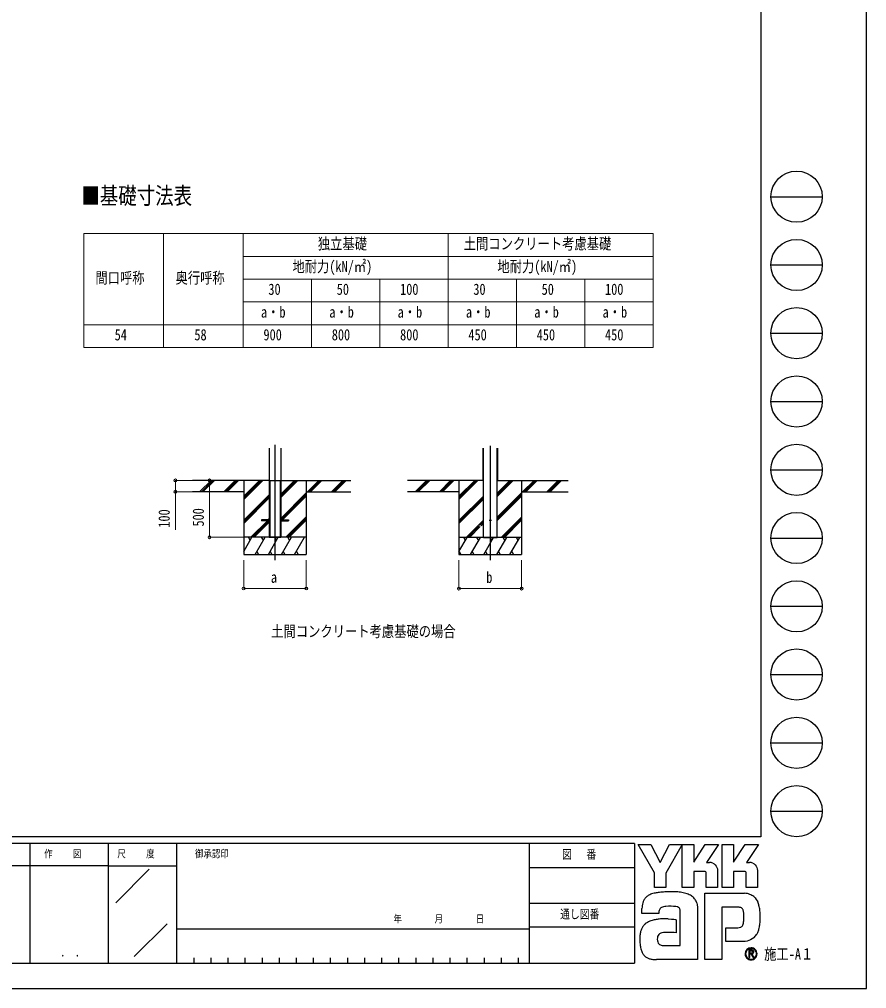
# Model space of a CAD drawing. Units: millimetres, scale not verified. Extents: x -12615 to 12615, y -8910 to 8910.
# Drawn here: x 5174 to 12615, y -8910 to -392 of the extents above; entities that cross this region are included whole.
import ezdxf
from ezdxf.enums import TextEntityAlignment as Align

# ---------------------------------------------------------------- set-up
doc = ezdxf.new("R2010")
doc.units = ezdxf.units.MM
doc.header["$LTSCALE"] = 30
doc.layers.add('0-1_TABLE1', color=7, linetype='Continuous', lineweight=18)
doc.layers.add('0-7_YKK_D', color=6, linetype='Continuous', lineweight=18)
for name, color, linetype in [('0-2_USER1', 3, 'Continuous'), ('0-3_YKK_11', 7, 'Continuous'), ('0-5_YKK_12', 2, 'Continuous'), ('0-6_YKK_A1', 4, 'Continuous'), ('0-8_YKK_ZWAK', 7, 'Continuous')]:
    doc.layers.add(name, color=color, linetype=linetype)
doc.styles.add('ＭＳ ゴシック', font='')
doc.styles.get('ＭＳ ゴシック').set_extended_font_data('MS Gothic')

msp = doc.modelspace()

# ---------------------------------------------------------------- linework, layer by layer
at = {"layer": '0-1_TABLE1'}
for p, q in [((5740.11, -2275), (10740.11, -2275)), ((5740.11, -2275), (5740.11, -3275)), ((7140.11, -2275), (7140.11, -3275)), ((8940.11, -2275), (8940.11, -3275)), ((7140.11, -2475), (10740.11, -2475)), ((7140.11, -2675), (10740.11, -2675)), ((7740.11, -2675), (7740.11, -3275)), ((8340.11, -2675), (8340.11, -3275)), ((9540.11, -2675), (9540.11, -3275)), ((10140.11, -2675), (10140.11, -3275)), ((7140.11, -2875), (10740.11, -2875)), ((5740.11, -3075), (10740.11, -3075)), ((5740.11, -3275), (10740.11, -3275))]:
    msp.add_line(p, q, dxfattribs=at)
for points in [[(6440.11, -2275), (6440.11, -3075), (6440.11, -3275)], [(10740.11, -2275), (10740.11, -2675), (10740.11, -3275)]]:
    msp.add_lwpolyline(points, dxfattribs=at)
at = {"layer": '0-3_YKK_11'}
for p, q in [((9247.56, -4159.01), (9247.56, -4444.36)), ((9249.16, -4944.36), (9249.16, -4159.01)), ((9370.96, -4944.36), (9370.96, -4159.01)), ((9371.36, -4159.01), (9371.36, -4444.36)), ((9248.46, -4444.36), (9248.76, -4444.36))]:
    msp.add_line(p, q, dxfattribs=at)
for points in [[(9249.16, -4444.36), (9249.06, -4444.36), (9248.76, -4444.36), (9248.76, -4159.01)], [(9372.56, -4159.01), (9372.56, -4444.36), (9372.26, -4444.36), (9371.66, -4444.36), (9371.36, -4444.36), (9371.06, -4444.36), (9370.96, -4444.36)], [(9247.56, -4444.36), (9247.86, -4444.36), (9248.46, -4444.36)]]:
    msp.add_lwpolyline(points, dxfattribs=at)
at = {"layer": '0-5_YKK_12'}
for p, q in [((7419.06, -4129.51), (7419.06, -5143.36)), ((9310.06, -4141.15), (9310.06, -5144.36))]:
    msp.add_line(p, q, dxfattribs=at)
at = {"layer": '0-6_YKK_A1'}
for p, q in [((7369.06, -4159.01), (7369.06, -4943.36)), ((7369.06, -4159.01), (7369.06, -4943.36)), ((7469.06, -4159.01), (7469.06, -4943.36)), ((7469.06, -4159.01), (7469.06, -4943.36)), ((7369.06, -4443.36), (6693.11, -4443.36)), ((6759.79, -4541.95), (6858.39, -4443.36)), ((6772.53, -4543.36), (6872.53, -4443.36)), ((6786.68, -4543.36), (6886.68, -4443.36)), ((6971.93, -4541.95), (7070.52, -4443.36)), ((6984.67, -4543.36), (7084.67, -4443.36)), ((6998.81, -4543.36), (7098.81, -4443.36)), ((7144.06, -4443.36), (7144.06, -5093.36)), ((7144.06, -4610.24), (7310.94, -4443.36)), ((7144.06, -4596.09), (7296.8, -4443.36)), ((7144.06, -4581.95), (7282.66, -4443.36)), ((7369.06, -4443.36), (7469.06, -4443.36)), ((7371.56, -4443.36), (7371.56, -4943.36)), ((7373.06, -4443.36), (7373.06, -4943.36)), ((7465.06, -4443.36), (7465.06, -4943.36)), ((7466.56, -4443.36), (7466.56, -4943.36)), ((7469.06, -4593.6), (7619.31, -4443.36)), ((7469.06, -4579.46), (7605.17, -4443.36)), ((7469.06, -4565.32), (7591.02, -4443.36)), ((7469.06, -4443.36), (8084.68, -4443.36)), ((7694.06, -4443.36), (7694.06, -5093.36)), ((7703.16, -4543.36), (7803.16, -4443.36)), ((7717.3, -4543.36), (7817.3, -4443.36)), ((7731.44, -4543.36), (7831.44, -4443.36)), ((7915.29, -4543.36), (8015.29, -4443.36)), ((7929.43, -4543.36), (8029.43, -4443.36)), ((7943.57, -4543.36), (8043.57, -4443.36)), ((9249.16, -4444.36), (8584.11, -4444.36)), ((8650.8, -4542.95), (8749.39, -4444.36)), ((8663.53, -4544.36), (8763.53, -4444.36)), ((8677.68, -4544.36), (8777.68, -4444.36)), ((8862.93, -4542.95), (8961.52, -4444.36)), ((8875.67, -4544.36), (8975.67, -4444.36)), ((8889.81, -4544.36), (8989.81, -4444.36)), ((9035.06, -4444.36), (9035.06, -5094.36)), ((9035.06, -4611.24), (9201.94, -4444.36)), ((9035.06, -4597.09), (9187.8, -4444.36)), ((9035.06, -4582.95), (9173.66, -4444.36)), ((9370.96, -4583.7), (9510.31, -4444.36)), ((9370.96, -4569.56), (9496.17, -4444.36)), ((9370.96, -4555.42), (9482.02, -4444.36)), ((9370.96, -4444.36), (9993.27, -4444.36)), ((9585.06, -4444.36), (9585.06, -5094.36)), ((9594.16, -4544.36), (9694.16, -4444.36)), ((9608.3, -4544.36), (9708.3, -4444.36)), ((9622.44, -4544.36), (9722.44, -4444.36)), ((9806.29, -4544.36), (9906.29, -4444.36)), ((9820.43, -4544.36), (9920.43, -4444.36)), ((9834.57, -4544.36), (9934.57, -4444.36)), ((7144.06, -4543.36), (6693.11, -4543.36)), ((7144.06, -4794.08), (7369.06, -4569.08)), ((7144.06, -4808.22), (7369.06, -4583.23)), ((7144.06, -4822.37), (7369.06, -4597.37)), ((7469.06, -4777.45), (7694.06, -4552.45)), ((7471.79, -4788.86), (7694.06, -4566.59)), ((7485.94, -4788.86), (7694.06, -4580.74)), ((7694.06, -4543.36), (8084.68, -4543.36)), ((9035.06, -4544.36), (8584.11, -4544.36)), ((9035.06, -4795.08), (9249.16, -4580.98)), ((9035.06, -4809.22), (9249.16, -4595.13)), ((9370.96, -4767.55), (9585.06, -4553.45)), ((9370.96, -4781.69), (9585.06, -4567.59)), ((9370.96, -4795.84), (9585.06, -4581.74)), ((9585.06, -4544.36), (9993.27, -4544.36)), ((9035.06, -4823.37), (9249.16, -4609.27)), ((7515.28, -4943.36), (7694.06, -4764.58)), ((9406.28, -4944.36), (9585.06, -4765.58)), ((7206.92, -4943.36), (7352.42, -4797.86)), ((7221.06, -4943.36), (7366.56, -4797.86)), ((7235.2, -4943.36), (7369.06, -4809.5)), ((7369.06, -4788.86), (7301.56, -4788.86)), ((7301.56, -4788.86), (7301.56, -4797.86)), ((7369.06, -4797.86), (7301.56, -4797.86)), ((7361.42, -4788.86), (7369.06, -4781.22)), ((7469.06, -4788.86), (7536.56, -4788.86)), ((7469.06, -4805.74), (7476.94, -4797.86)), ((7469.06, -4797.86), (7536.56, -4797.86)), ((7529.43, -4943.36), (7694.06, -4778.72)), ((7536.56, -4788.86), (7536.56, -4797.86)), ((7543.57, -4943.36), (7694.06, -4792.87)), ((9097.92, -4944.36), (9249.16, -4793.12)), ((9112.06, -4944.36), (9210.06, -4846.36)), ((9126.2, -4944.36), (9221.7, -4848.86)), ((9216.56, -4839.86), (9249.16, -4807.26)), ((9230.7, -4839.86), (9249.16, -4821.4)), ((9420.43, -4944.36), (9585.06, -4779.72)), ((9434.57, -4944.36), (9585.06, -4793.87)), ((7694.06, -4943.36), (7144.06, -4943.36)), ((7144.06, -5068.81), (7216.49, -4943.36)), ((7201.49, -4969.34), (7186.48, -4943.36)), ((7245.36, -5093.36), (7331.96, -4943.36)), ((7316.96, -4969.34), (7301.96, -4943.36)), ((7360.83, -5093.36), (7447.43, -4943.36)), ((7369.06, -4943.36), (7469.06, -4943.36)), ((7432.43, -4969.34), (7417.42, -4943.36)), ((7476.3, -5093.36), (7562.9, -4943.36)), ((7547.9, -4969.34), (7532.9, -4943.36)), ((7591.77, -5093.36), (7678.37, -4943.36)), ((9585.06, -4944.36), (9035.06, -4944.36)), ((9035.06, -5069.81), (9107.49, -4944.36)), ((9092.49, -4970.34), (9077.49, -4944.36)), ((9136.36, -5094.36), (9222.96, -4944.36)), ((9207.96, -4970.34), (9192.96, -4944.36)), ((9249.16, -4944.36), (9370.96, -4944.36)), ((9251.83, -5094.36), (9338.43, -4944.36)), ((9323.43, -4970.34), (9308.43, -4944.36)), ((9367.3, -5094.36), (9453.9, -4944.36)), ((9438.9, -4970.34), (9423.9, -4944.36)), ((9482.77, -5094.36), (9569.37, -4944.36)), ((9554.37, -4970.34), (9539.37, -4944.36)), ((7144.06, -5093.36), (7694.06, -5093.36)), ((7260.35, -5067.38), (7275.35, -5093.36)), ((7375.82, -5067.38), (7390.82, -5093.36)), ((7491.29, -5067.38), (7506.29, -5093.36)), ((7606.76, -5067.38), (7621.76, -5093.36)), ((9035.06, -5094.36), (9585.06, -5094.36)), ((9035.89, -5068.38), (9050.88, -5094.35)), ((9151.35, -5068.38), (9166.35, -5094.36)), ((9266.82, -5068.38), (9281.82, -5094.36)), ((9382.3, -5068.38), (9397.3, -5094.36)), ((9497.76, -5068.38), (9512.76, -5094.36))]:
    msp.add_line(p, q, dxfattribs=at)
msp.add_circle((9310.06, -4794.36), 5, dxfattribs=at)
at = {"layer": '0-7_YKK_D'}
for p, q in [((6758.72, -4443.36), (6543.06, -4443.36)), ((6918, -4443.36), (6843.06, -4443.36)), ((6844.06, -4443.36), (6844.06, -4943.36)), ((6758.72, -4543.36), (6543.06, -4543.36)), ((7143.06, -4943.36), (6843.06, -4943.36)), ((7144.06, -5143.36), (7144.06, -5394.36)), ((7694.06, -5143.36), (7694.06, -5394.36)), ((9035.06, -5144.36), (9035.06, -5395.36)), ((9585.06, -5144.36), (9585.06, -5395.36)), ((7144.06, -5393.36), (7694.06, -5393.36)), ((9035.06, -5394.36), (9585.06, -5394.36))]:
    msp.add_line(p, q, dxfattribs=at)
msp.add_lwpolyline([(6544.06, -4443.36), (6544.06, -4543.36), (6544.06, -4879.16)], dxfattribs=at)
for centre in [(6544.06, -4443.36), (6844.06, -4443.36), (6544.06, -4543.36), (6844.06, -4943.36), (7144.06, -5393.36), (7694.06, -5393.36), (9035.06, -5394.36), (9585.06, -5394.36)]:
    msp.add_circle(centre, 12.75, dxfattribs=at)
at = {"layer": '0-8_YKK_ZWAK'}
for p, q in [((11685.06, 8325), (11685.06, -7575)), ((11775.06, -1950), (12225.06, -1950)), ((11775.06, -2550), (12225.06, -2550)), ((11775.06, -3150), (12225.06, -3150)), ((11775.06, -3750), (12225.06, -3750)), ((11775.06, -4350), (12225.06, -4350)), ((11775.06, -4950), (12225.06, -4950)), ((11775.06, -5550), (12225.06, -5550)), ((11775.06, -6150), (12225.06, -6150)), ((11775.06, -6750), (12225.06, -6750)), ((11775.06, -7350), (12225.06, -7350)), ((11685.06, -7575), (-11714.94, -7575)), ((5265.06, -7635), (5265.06, -8685)), ((5955.06, -7635), (5955.06, -8685)), ((6555.06, -7635), (5955.06, -7635)), ((9652.56, -7635), (6555.06, -7635)), ((6555.06, -7635), (6555.06, -8685)), ((9652.56, -7635), (9652.56, -8685)), ((10575.06, -7635), (9652.56, -7635)), ((10575.06, -7635), (10575.06, -8685)), ((5955.06, -7830), (3885.06, -7830)), ((5955.06, -7830), (6555.06, -7830)), ((6021.31, -8154.87), (6315.11, -7861.08)), ((9652.56, -7845), (10575.06, -7845)), ((9652.56, -8160), (10575.06, -8160)), ((6182.02, -8627.97), (6470.68, -8339.3)), ((6555.06, -8385), (9652.56, -8385)), ((10575.06, -8370), (9652.56, -8370)), ((11637.49, -8567.16), (11637.49, -8567.16)), ((3885.06, -8685), (5955.06, -8685)), ((5955.06, -8685), (6555.06, -8685)), ((6555.06, -8685), (9652.56, -8685)), ((6705.06, -8640), (6705.06, -8685)), ((6855.06, -8640), (6855.06, -8685)), ((7005.06, -8640), (7005.06, -8685)), ((7155.06, -8640), (7155.06, -8685)), ((7305.06, -8640), (7305.06, -8685)), ((7455.06, -8640), (7455.06, -8685)), ((7605.06, -8640), (7605.06, -8685)), ((7755.06, -8640), (7755.06, -8685)), ((7905.06, -8640), (7905.06, -8685)), ((8055.06, -8640), (8055.06, -8685)), ((8205.06, -8640), (8205.06, -8685)), ((8355.06, -8640), (8355.06, -8685)), ((8505.06, -8640), (8505.06, -8685)), ((8655.06, -8640), (8655.06, -8685)), ((8805.06, -8640), (8805.06, -8685)), ((8955.06, -8640), (8955.06, -8685)), ((9105.06, -8640), (9105.06, -8685)), ((9255.06, -8640), (9255.06, -8685)), ((9405.06, -8640), (9405.06, -8685)), ((9555.06, -8640), (9555.06, -8685)), ((9652.56, -8685), (10575.06, -8685)), ((11600.02, -8651.94), (11600.02, -8651.94))]:
    msp.add_line(p, q, dxfattribs=at)
for points in [[(-12615, -8910), (12615, -8910), (12615, 8910), (-12615, 8910)], [(10608.06, -7644), (10718.49, -7644), (10801.41, -7800.3), (10884.12, -7644), (10994.63, -7644), (10853.01, -7895.97), (10853.01, -8022.4), (10752.29, -8022.4), (10752.29, -7892.57)]]:
    msp.add_lwpolyline(points, close=True, dxfattribs=at)
for points in [[(5955.06, -7635), (3885.06, -7635), (3885.06, -8685)], [(11191.64, -7879.83), (11096.31, -7879.83), (11096.31, -8022.29), (10994.74, -8022.29), (10994.74, -7644), (11096.31, -7644), (11096.31, -7798.75), (11196.21, -7644), (11315.52, -7644), (11208.48, -7800.64), (11212.27, -7800.64), (11216.46, -7800.64), (11220.76, -7800.64), (11224.9, -7800.64), (11228.6, -7800.64), (11231.58, -7800.64), (11233.57, -7800.64), (11234.3, -7800.64)], [(11542.53, -7879.83), (11447.31, -7879.83), (11447.31, -8022.4), (11345.69, -8022.4), (11345.69, -7644), (11447.31, -7644), (11447.31, -7798.75), (11547.1, -7644), (11666.41, -7644), (11559.37, -7800.64), (11563.2, -7800.64), (11567.41, -7800.64), (11571.71, -7800.64), (11575.84, -7800.64), (11579.52, -7800.64), (11582.49, -7800.64), (11584.47, -7800.64), (11585.19, -7800.64)], [(11263.52, -7806.64), (11275.65, -7813.57), (11285.92, -7822.6), (11294.18, -7833.36), (11300.27, -7845.45), (11304.03, -7858.49), (11305.32, -7872.11), (11305.32, -8022.65), (11206.23, -8022.65), (11206.23, -7894.23)], [(11614.45, -7806.64), (11626.61, -7813.57), (11636.92, -7822.6), (11645.22, -7833.36), (11651.35, -7845.45), (11655.14, -7858.49), (11656.44, -7872.11), (11656.44, -8022.4), (11557.12, -8022.4), (11557.12, -7894.23)], [(11486.61, -8194.52), (11343.58, -8194.52), (11343.58, -8655), (11193.69, -8655), (11193.69, -8072.37), (11542.06, -8072.37)], [(11123.13, -8157.5), (11127.38, -8174.71), (11129.79, -8193.13), (11130.55, -8212.76), (11130.55, -8655), (10768.66, -8655)], [(11636.14, -8113.54), (11645.92, -8125.87), (11653.24, -8137.83), (11658.35, -8148.65)], [(10814.39, -8196.93), (10807.42, -8200.86), (10801.98, -8205.65), (10797.86, -8211.25), (10794.88, -8217.59), (10792.82, -8224.59), (10791.48, -8232.21), (10790.67, -8240.37), (10790.19, -8249), (10640.23, -8249.37), (10640.67, -8228.86), (10641.5, -8205.82)], [(10871.84, -8296.58), (10900.22, -8298.46), (10922.53, -8300.96), (10937.13, -8303.3), (10942.36, -8304.7), (10942.36, -8419.42), (10925.77, -8417.67), (10907.57, -8416.68), (10888.94, -8416.3), (10871.06, -8416.36), (10855.1, -8416.69), (10842.25, -8417.13), (10833.68, -8417.51), (10830.56, -8417.68), (10817.59, -8420.05), (10806.4, -8423.76), (10797.01, -8428.84), (10789.4, -8435.31), (10783.58, -8443.19), (10779.55, -8452.51), (10777.31, -8463.3), (10776.86, -8475.57), (10778.29, -8489.07), (10781.15, -8500.22), (10785.28, -8509.25), (10790.48, -8516.37), (10796.58, -8521.78), (10803.4, -8525.72), (10810.76, -8528.37), (10818.48, -8529.97), (10977.79, -8529.97), (10977.79, -8235.22), (10977.83, -8229.38), (10977.53, -8223.66), (10976.78, -8218.16), (10975.5, -8212.94), (10973.59, -8208.07), (10970.96, -8203.64), (10967.51, -8199.72), (10963.16, -8196.37)], [(10963.16, -8196.37), (10953.82, -8192.71), (10938.88, -8189.6), (10919.82, -8187.31), (10898.12, -8186.08), (10875.25, -8186.18), (10852.69, -8187.85)], [(11537.48, -8282.99), (11537.29, -8263.9), (11536.38, -8246.69), (11534.23, -8231.59), (11530.31, -8218.78)], [(11623.69, -8462.91), (11609.85, -8473.67), (11595.43, -8482.13), (11580.55, -8488.44), (11565.3, -8492.76), (11549.8, -8495.23), (11534.16, -8496.03), (11380.08, -8496.03), (11380.08, -8374.99), (11466.96, -8374.99), (11482.98, -8374.77), (11497.07, -8373.4), (11509.16, -8369.86)], [(11623.82, -8587.79), (11623.75, -8586.03), (11623.53, -8584.34), (11623.16, -8582.71), (11622.66, -8581.16), (11622.01, -8579.69), (11621.22, -8578.31), (11620.3, -8577.02), (11619.24, -8575.84), (11617.85, -8574.61), (11616.31, -8573.54), (11614.62, -8572.63), (11612.79, -8571.88), (11610.84, -8571.29), (11608.75, -8570.87), (11606.55, -8570.61), (11604.23, -8570.53), (11581.5, -8570.53), (11581.5, -8637.42), (11588.37, -8637.42), (11588.37, -8577.35), (11604.23, -8577.35), (11605.87, -8577.41), (11607.41, -8577.57), (11608.85, -8577.83), (11610.19, -8578.2), (11611.42, -8578.67), (11612.53, -8579.24), (11613.52, -8579.9), (11614.4, -8580.67)], [(11617.08, -8587.79), (11616.66, -8591.01), (11615.51, -8593.54), (11613.78, -8595.47), (11611.64, -8596.87), (11609.23, -8597.83), (11606.71, -8598.42), (11604.25, -8598.72), (11601.99, -8598.8), (11596.03, -8598.8), (11599.04, -8603.91), (11618.68, -8637.65), (11626.54, -8637.65), (11607.6, -8605.17), (11609.37, -8604.82), (11611.07, -8604.37), (11612.67, -8603.83), (11614.19, -8603.2), (11615.6, -8602.47), (11616.92, -8601.65), (11618.14, -8600.73), (11619.24, -8599.73)]]:
    msp.add_lwpolyline(points, dxfattribs=at)
for centre in [(12000.06, -1950), (12000.06, -2550), (12000.06, -3150), (12000.06, -3750), (12000.06, -4350), (12000.06, -4950), (12000.06, -5550), (12000.06, -6150), (12000.06, -6750), (12000.06, -7350)]:
    msp.add_circle(centre, 225, dxfattribs=at)
for centre, radius, start, end in [((11234.45, -7875.57), 74.93, 78.26798, 90.11215), ((11235.52, -7870.11), 69.37, 66.19963, 78.22058), ((11585.34, -7875.7), 75.07, 78.27851, 90.10826), ((11586.37, -7870.44), 69.7, 66.2483, 78.23226), ((11192.17, -7893.88), 14.06, 358.57817, 92.1683), ((11543.13, -7893.81), 14, 358.29941, 92.43455), ((10769.15, -8207.24), 135.84, 108.37421, 122.42809), ((10791.88, -8288.08), 219.75, 100.93159, 107.35499), ((10866.16, -8648.45), 587.69, 97.86054, 101.37938), ((10901.03, -8890.74), 832.48, 94.90201, 97.9576), ((10903.41, -8910.14), 852, 91.6169, 94.94971), ((10900.11, -8772.18), 714.01, 87.51794, 91.66439), ((10909.38, -8573.33), 514.94, 81.92631, 87.59083), ((10936.76, -8385.69), 325.32, 73.67137, 82.05943), ((10977.38, -8249.75), 183.45, 60.60528, 73.9085), ((10994.01, -8216.59), 146.41, 52.17347, 59.90542), ((11536.36, -8232.64), 160.37, 78.73198, 87.96551), ((11541.07, -8208.59), 135.87, 69.03034, 78.69541), ((11545.45, -8196.9), 123.38, 59.39484, 68.9885), ((11547.48, -8193.34), 119.28, 50.3012, 59.3616), ((10821.12, -8207.6), 179.04, 163.48385, 171.57982), ((10774.82, -8193.86), 130.74, 152.2125, 163.4865), ((10754.81, -8183.52), 108.22, 138.03852, 152.12015), ((10754.79, -8184.02), 108.55, 122.60463, 137.83438), ((11008.88, -8197.34), 122.08, 43.55042, 52.14561), ((11017.07, -8189.43), 110.69, 34.48659, 43.50182), ((11017.13, -8189.26), 110.55, 25.58915, 34.43128), ((11007.29, -8193.87), 121.41, 17.43089, 25.54591), ((11546.74, -8194.18), 120.4, 42.05209, 50.28551), ((11487.28, -8228.44), 188.76, 14.76267, 25.00486), ((10913.41, -8221.38), 272.36, 171.55622, 176.72493), ((10853.97, -8290.89), 101.95, 102.4979, 112.84632), ((10873.7, -8375.98), 189.3, 96.37207, 102.75341), ((11487.42, -8268.03), 73.52, 77.94572, 90.63794), ((11493.81, -8238.05), 42.86, 60.20991, 77.92418), ((11497.96, -8230.26), 34.04, 39.8078, 59.75378), ((11492.14, -8234.71), 41.37, 22.65544, 39.38165), ((11371.51, -8259.99), 308.76, 7.9139, 14.95041), ((11255.87, -8276.8), 425.61, 2.54376, 8.01251), ((11189.59, -8280.29), 491.98, 357.76419, 2.60674), ((10750.42, -8434.88), 122.29, 130.60221, 141.94427), ((10757.63, -8443.54), 133.55, 120.60724, 130.53081), ((10771.85, -8467.72), 161.6, 112.58838, 120.58162), ((10790.98, -8513.7), 211.4, 106.61303, 112.59024), ((10821.07, -8614.84), 316.93, 99.87193, 106.59825), ((10837.93, -8709.82), 413.39, 94.78469, 99.91711), ((10846.14, -8804.31), 508.24, 90.80099, 94.81812), ((10847.39, -8874.68), 578.61, 87.57779, 90.82714), ((11460.15, -8319.42), 74.48, 334.00676, 347.34989), ((11377.49, -8300.27), 159.33, 347.14308, 355.40008), ((11196.61, -8284.73), 340.88, 355.2339, 0.29193), ((11307.45, -8294.38), 373.25, 347.15166, 352.97565), ((11208.51, -8281.51), 473.02, 352.8937, 357.82206), ((10826.95, -8462.09), 204.02, 164.97537, 174.56739), ((10777.37, -8448.87), 152.71, 153.89178, 164.94341), ((10754.78, -8438.01), 127.65, 142.04688, 153.80771), ((11495.16, -8338.28), 34.54, 293.91672, 314.09376), ((11490.45, -8334.13), 40.8, 314.78099, 333.92928), ((11551.08, -8368.28), 118.04, 326.23251, 339.61931), ((11440.22, -8325.35), 236.92, 339.22498, 347.31457), ((10914.4, -8470.46), 291.87, 174.55588, 182.47272), ((11077.49, -8467.89), 454.94, 181.90948, 187.89042), ((11523.69, -8350.16), 150.71, 311.57033, 318.66243), ((11506.24, -8334.86), 173.92, 318.67367, 325.29112), ((10886.08, -8494.82), 261.65, 187.80471, 196.36971), ((10785.01, -8524.67), 156.26, 196.3102, 208.20993), ((10741.01, -8548.09), 106.41, 208.29777, 223.35561), ((11600.11, -8604.57), 52.92, 90.09157, 179.92363), ((11599.77, -8604.4), 47.06, 134.8007, 180.12175), ((11599.91, -8604.13), 46.97, 89.86602, 135.149), ((11600.1, -8604.47), 52.82, 44.93442, 90.08536), ((11600.12, -8604.49), 47.33, 45.03108, 90.11509), ((11607.02, -8587.51), 10.06, 358.3894, 42.86139), ((11607.22, -8588.27), 16.6, 316.37674, 1.6565), ((11600.15, -8604.5), 47.31, 0.00643, 45.07115), ((11600.52, -8604.31), 52.41, 359.78949, 45.13288), ((10731.08, -8556.83), 93.2, 223.64205, 239.63663), ((10739.32, -8541.84), 110.3, 239.8785, 253.65355), ((10754.4, -8490.03), 164.26, 253.69102, 263.74909), ((10767.18, -8376.29), 278.71, 263.68487, 270.30455), ((11599.78, -8604.63), 52.6, 179.86065, 225.14399), ((11599.58, -8604.7), 46.87, 179.75513, 225.29722), ((11600.03, -8604.63), 52.77, 224.94536, 269.98445), ((11599.93, -8605.12), 46.82, 224.62822, 270.10973), ((11600.03, -8604.37), 53.04, 269.98802, 314.93777), ((11599.95, -8604.42), 47.52, 270.09072, 359.90926), ((11600.39, -8604.71), 52.54, 314.92572, 0.23508)]:
    msp.add_arc(centre, radius, start, end, dxfattribs=at)

# ---------------------------------------------------------------- texts
at = {"layer": '0-1_TABLE1', "style": 'ＭＳ ゴシック', "width": 0.8}
for s, p in [('独立基礎', (7795.31, -2442.5)), ('土間コンクリート考慮基礎', (9076.91, -2442.5)), ('地耐力(kN/㎡)', (7572.11, -2642.5)), ('地耐力(kN/㎡)', (9372.11, -2642.5)), ('間口呼称', (5841.71, -2742.5)), ('奥行呼称', (6545.31, -2742.5)), ('30', (7360.91, -2842.5)), ('50', (7960.91, -2842.5)), ('100', (8517.71, -2842.5)), ('30', (9160.91, -2842.5)), ('50', (9760.91, -2842.5)), ('100', (10317.71, -2842.5)), ('a・b', (7296.11, -3042.5)), ('a・b', (7896.11, -3042.5)), ('a・b', (8496.11, -3042.5)), ('a・b', (9096.11, -3042.5)), ('a・b', (9696.11, -3042.5)), ('a・b', (10296.11, -3042.5)), ('54', (6010.91, -3242.5)), ('58', (6710.91, -3242.5)), ('900', (7317.71, -3242.5)), ('800', (7917.71, -3242.5)), ('800', (8517.71, -3242.5)), ('450', (9117.71, -3242.5)), ('450', (9717.71, -3242.5)), ('450', (10317.71, -3242.5))]:
    msp.add_text(s, height=98.97, dxfattribs=at).set_placement(p, align=Align.BOTTOM_LEFT)
at = {"layer": '0-2_USER1', "style": 'ＭＳ ゴシック', "width": 0.8}
for s, height, p in [('■基礎寸法表', 148.5, (5718.51, -2060.21)), ('土間コンクリート考慮基礎の場合', 98.97, (7385.62, -5849.02))]:
    msp.add_text(s, height=height, dxfattribs=at).set_placement(p, align=Align.BOTTOM_LEFT)
at = {"layer": '0-7_YKK_D', "style": 'ＭＳ ゴシック', "width": 0.8}
for s, p in [('100', (6524.06, -4859.16)), ('500', (6824.06, -4849.03))]:
    msp.add_text(s, height=98.97, rotation=90, dxfattribs=at).set_placement(p, align=Align.BOTTOM_LEFT)
for s, p in [('a', (7383.06, -5373.36)), ('b', (9274.06, -5374.36))]:
    msp.add_text(s, height=98.97, dxfattribs=at).set_placement(p, align=Align.BOTTOM_LEFT)
at = {"layer": '0-8_YKK_ZWAK', "style": 'ＭＳ ゴシック', "width": 0.8}
for s, height, p in [('作     図', 65.98, (5391.66, -7777.5)), ('尺     度', 65.98, (6034.26, -7777.5)), ('御承認印', 65.98, (6717.41, -7777.5)), ('図\u3000 番', 76.98, (9940.21, -7792.5)), ('年        月        日', 65.98, (8459.72, -8349.64)), ('通し図番', 76.98, (9923.41, -8317.5)), ('施工-A１', 98.97, (11715.06, -8685)), ('． ．', 77.75, (5535, -8653.06))]:
    msp.add_text(s, height=height, dxfattribs=at).set_placement(p, align=Align.BOTTOM_LEFT)

doc.saveas('drawing.dxf')
